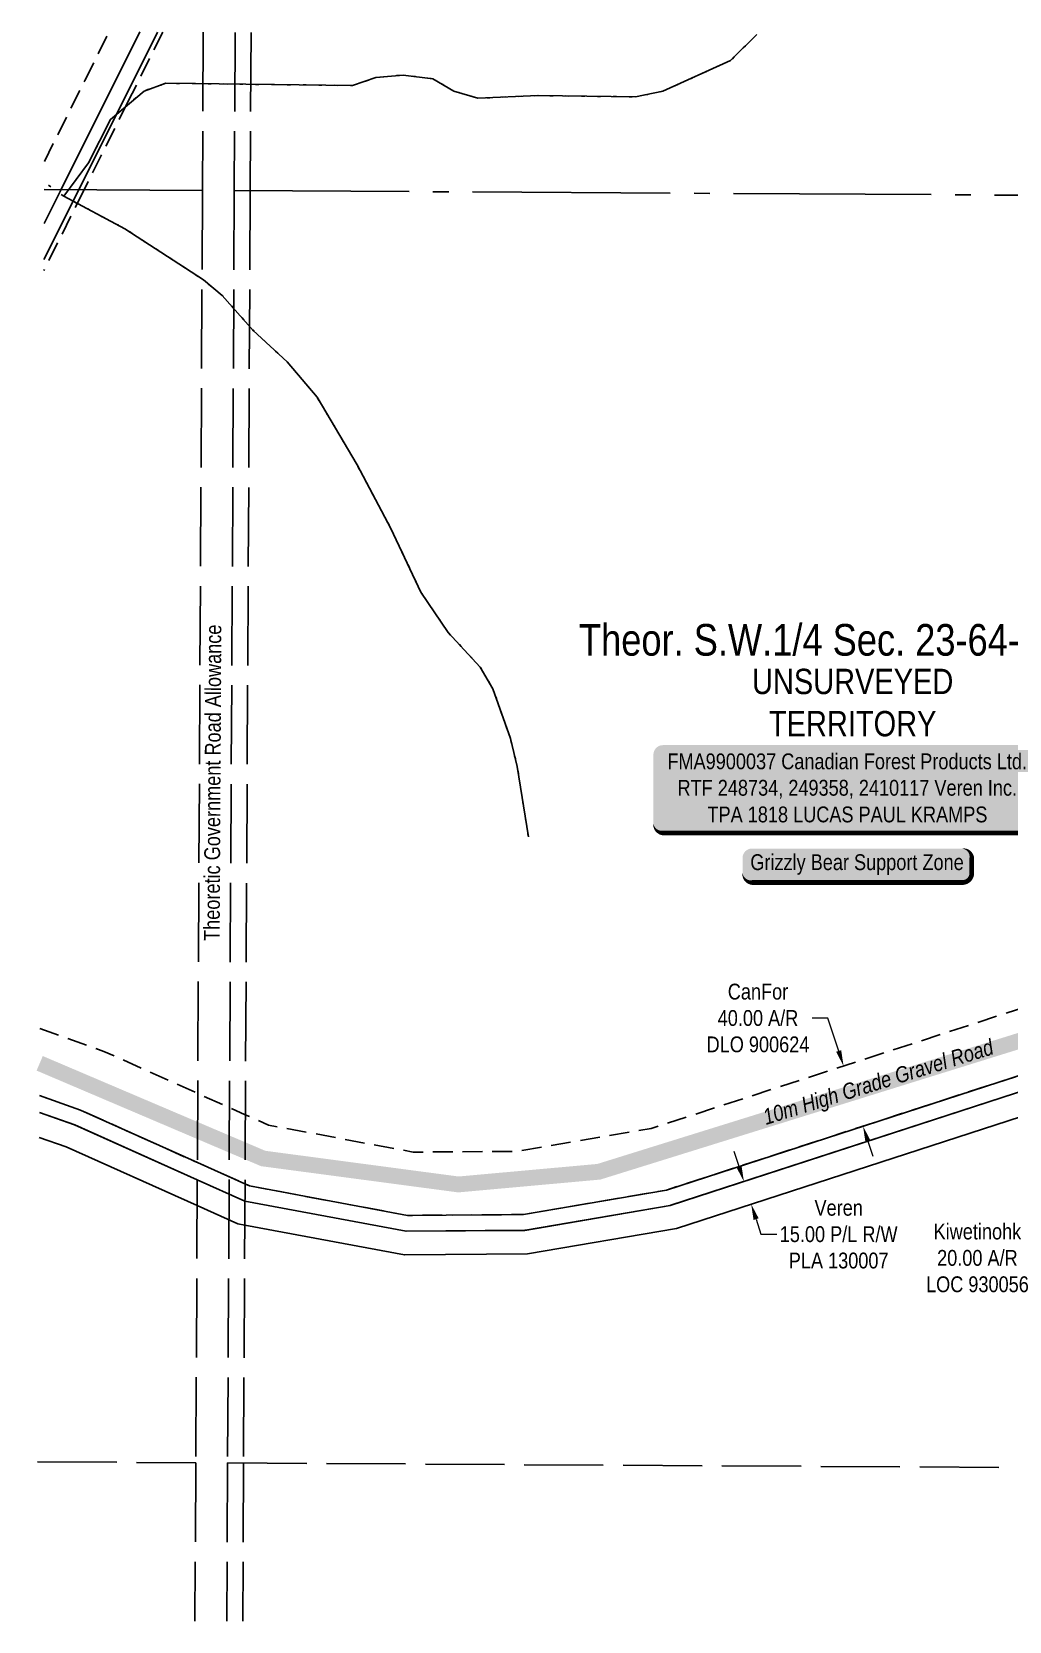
# Model space of a CAD drawing. Extents: x 473254 to 483871, y 6040471 to 6049084.
# Drawn here: x 475355 to 475973, y 6044145 to 6045149 of the extents above; entities that cross this region are included whole.
import ezdxf
from ezdxf.enums import TextEntityAlignment as Align

# ---------------------------------------------------------------- set-up
doc = ezdxf.new("R2010")
doc.units = 0
doc.header["$LTSCALE"] = 5
doc.header["$PDSIZE"] = 0.5
for name, pattern in [('foc-ACCESSROAD', [3.75, 2.5, -1.25]), ('foc-QUARTERLINE', [33, 25, -3, 2, -3]), ('foc-TOPO', [1, 0.2, -0.8]), ('foc-UNSURVEYED', [12.5, 10, -2.5]), ('foc-WHEELTRACKS', [2, 0.4, -1.6])]:
    doc.linetypes.add(name, pattern=pattern)
doc.layers.get('Defpoints').update_dxf_attribs({"color": 9})
for name, color, linetype in [('AS-ROADS', 254, 'Continuous'), ('AS-WILDLIFE-BLOCK', 131, 'Continuous'), ('C-RW', 13, 'Continuous'), ('C-SYMBOL', 7, 'Continuous'), ('F-AR', 190, 'foc-ACCESSROAD'), ('F-RW', 190, 'Continuous'), ('L-QSEC', 8, 'foc-QUARTERLINE'), ('L-ROAD-T', 7, 'Continuous'), ('L-SECLBL', 7, 'Continuous'), ('L-UNS-T', 3, 'Continuous'), ('L-USEC', 7, 'foc-UNSURVEYED'), ('T-GENERAL', 48, 'foc-TOPO'), ('T-WATER-P3', 160, 'foc-WHEELTRACKS')]:
    doc.layers.add(name, color=color, linetype=linetype)
doc.layers.add('C-RW-T', color=13, linetype='Continuous', lineweight=9)
doc.layers.add('F-AR-T', color=190, linetype='Continuous', lineweight=9)
doc.styles.add('175L', font='ARIALN.TTF', dxfattribs={"height": 20})
doc.styles.add('80', font='ARIALN.TTF', dxfattribs={"height": 10})
doc.styles.add('80CG', font='ARIALN.TTF', dxfattribs={"height": 10})
doc.styles.add('80L', font='ARIALN.TTF', dxfattribs={"height": 10})
doc.styles.add('foc-LtypeFont', font='ARIALN.TTF', dxfattribs={"height": 7.35})
doc.linetypes.add('foc-TOPO-flowdirection-NOLINE', pattern='A,0,[">",foc-LtypeFont,S=0.3,R=0,X=0,Y=-0.945],-20,[">",foc-LtypeFont,S=0.3,R=0,X=0,Y=-0.945],0', length=20)
doc.dimstyles.new('Compass 5 000', dxfattribs={"dimscale": 5, "dimtxt": 9, "dimasz": 2, "dimexe": 0.2, "dimexo": 0.0625, "dimgap": 0.5, "dimtad": 0, "dimtih": 1, "dimtoh": 1, "dimzin": 0, "dimdsep": 46, "dimtxsty": '80CG', "dimcen": 0.1, "dimse1": 1, "dimse2": 1, "dimclrd": 256, "dimclrt": 256, "dimaunit": 1, "dimadec": 4, "dimazin": 0, "dimtfac": 0.06, "dimtofl": 0, "dimtmove": 0, "dimatfit": 1, "dimfxl": 0.2, "dimtolj": 1, "dimtzin": 0, "dimlwd": -1, "dimarcsym": 0})

# ---------------------------------------------------------------- blocks, each defined once
blk = doc.blocks.new('*U382')
h = blk.add_hatch(color=255)
edge = h.paths.add_edge_path()
edge.add_line((-116.5, -28.5), (116.5, -28.5))
edge.add_arc((116.5, -22.5), 6, 270, 360)
edge.add_line((122.5, -22.5), (122.5, 21))
edge.add_arc((116.5, 21), 6, 0, 90)
edge.add_line((116.5, 27), (-116.5, 27))
edge.add_arc((-116.5, 21), 6, 90, 180)
edge.add_line((-122.5, 21), (-122.5, -22.5))
edge.add_arc((-116.5, -22.5), 6, 180, 270)
at = {"color": 44, "flags": 128}
blk.add_lwpolyline([(-116.5, -28.5, 3, 3, 0), (116.5, -28.5, 3, 3, 0.414214), (122.5, -22.5, 3, 3, 0), (122.5, 21, 3, 0, 0.414214), (116.5, 27, 0, 0, 0), (-116.5, 27, 0, 0, 0.414214), (-122.5, 21, 0, 0, 0), (-122.5, -22.5, 0, 3, 0.414214)], format="xyseb", close=True, dxfattribs=at)
at = {"color": 44, "style": '80'}
blk.add_attdef('ENTER_TEXT_001', (-36, -5), '', height=10, dxfattribs=at)
blk = doc.blocks.new('*D392')
at = {"layer": 'C-RW-T', "transparency": 16777216}
for p, q in [((475802.1, 6044431.9), (475799, 6044441.4)), ((475812.9, 6044398.6), (475816, 6044389.1)), ((475816, 6044389.1), (475826, 6044389.1))]:
    blk.add_line(p, q, dxfattribs=at)
for points in [[(475803.7, 6044432.4), (475800.5, 6044431.4), (475805.2, 6044422.4)], [(475814.5, 6044399.2), (475811.3, 6044398.1), (475809.8, 6044408.1)]]:
    blk.add_solid(points, dxfattribs=at)
at = {"layer": 'Defpoints', "color": 0, "transparency": 16777216}
for p in [(475806.9, 6044423), (475809.8, 6044408.1), (475811.5, 6044408.7)]:
    blk.add_point(p, dxfattribs=at)
at = {"layer": 'C-RW-T', "transparency": 16777216, "insert": (475865.1, 6044389.1), "char_height": 10, "attachment_point": 5, "style": '80CG'}
blk.add_mtext('\\A1;Veren\\P15.00 P/L R/W\\PPLA 130007', dxfattribs=at)
blk = doc.blocks.new('*D400')
at = {"layer": 'Defpoints', "color": 0, "transparency": 16777216}
for p in [(475851.5, 6044490), (475868.2, 6044495.4), (475863.8, 6044452)]:
    blk.add_point(p, dxfattribs=at)
at = {"layer": 'F-AR-T', "transparency": 16777216}
for p, q in [((475858.3, 6044525.7), (475848.3, 6044525.7)), ((475865.1, 6044504.9), (475858.3, 6044525.7)), ((475883.6, 6044447.9), (475886.7, 6044438.4))]:
    blk.add_line(p, q, dxfattribs=at)
for points in [[(475866.7, 6044505.4), (475863.5, 6044504.4), (475868.2, 6044495.4)], [(475885.2, 6044448.4), (475882, 6044447.4), (475880.5, 6044457.4)]]:
    blk.add_solid(points, dxfattribs=at)
at = {"layer": 'F-AR-T', "transparency": 16777216, "insert": (475814.1, 6044525.7), "char_height": 10, "attachment_point": 5, "style": '80CG'}
blk.add_mtext('\\A1;CanFor\\P40.00 A/R\\PDLO 900624', dxfattribs=at)
blk = doc.blocks.new('*D402')
at = {"layer": 'Defpoints', "color": 0, "transparency": 16777216}
for p in [(476022.6, 6044400.2), (476003, 6044396.1), (476026.3, 6044382.3)]:
    blk.add_point(p, dxfattribs=at)
at = {"layer": 'F-AR-T', "transparency": 16777216}
for p, q in [((476036.1, 6044384.3), (476045.9, 6044386.4)), ((475996.9, 6044376.2), (475987.1, 6044374.1))]:
    blk.add_line(p, q, dxfattribs=at)
for points in [[(475996.6, 6044377.8), (475997.3, 6044374.5), (476006.7, 6044378.2)], [(476035.8, 6044386), (476036.4, 6044382.7), (476026.3, 6044382.3)]]:
    blk.add_solid(points, dxfattribs=at)
at = {"layer": 'F-AR-T', "transparency": 16777216, "insert": (475952.8, 6044374.1), "char_height": 10, "attachment_point": 5, "style": '80CG'}
blk.add_mtext('\\A1;Kiwetinohk\\P20.00 A/R\\PLOC 930056', dxfattribs=at)
blk = doc.blocks.new('*U374')
h = blk.add_hatch(color=255)
edge = h.paths.add_edge_path()
edge.add_line((-66.5, -11.5), (66.5, -11.5))
edge.add_arc((66.5, -5.5), 6, 270, 360)
edge.add_line((72.5, -5.5), (72.5, 4))
edge.add_arc((66.5, 4), 6, 0, 90)
edge.add_line((66.5, 10), (-66.5, 10))
edge.add_arc((-66.5, 4), 6, 90, 180)
edge.add_line((-72.5, 4), (-72.5, -5.5))
edge.add_arc((-66.5, -5.5), 6, 180, 270)
at = {"color": 131, "flags": 128}
blk.add_lwpolyline([(-66.5, -11.5, 3, 3, 0), (66.5, -11.5, 3, 3, 0.414214), (72.5, -5.5, 3, 3, 0), (72.5, 4, 3, 0, 0.414214), (66.5, 10, 0, 0, 0), (-66.5, 10, 0, 0, 0.414214), (-72.5, 4, 0, 0, 0), (-72.5, -5.5, 0, 3, 0.414214)], format="xyseb", close=True, dxfattribs=at)
at = {"color": 131, "style": '80'}
blk.add_attdef('ENTER_TEXT_001', (-36, -5), '', height=10, dxfattribs=at)

msp = doc.modelspace()

# ---------------------------------------------------------------- linework, layer by layer
at = {"layer": 'AS-ROADS', "const_width": 9.995, "flags": 128}
msp.add_lwpolyline([(476546.715, 6044520.138), (476496.674, 6044520.666), (476448.005, 6044522.078), (476399.84, 6044523.738), (476351.836, 6044526.173), (476304.929, 6044528.239), (476259.912, 6044530.665), (476219.077, 6044532.68), (476191.639, 6044533.267), (476154.557, 6044534.433), (476102.16, 6044539.071), (476046.458, 6044532.239), (475713.48, 6044428.588), (475624.722, 6044420.575), (475501.32, 6044436.979), (475360.052, 6044497.125)], dxfattribs=at)
at = {"layer": 'C-RW'}
for points in [[(475359.889, 6044466.122), (475382.209, 6044458.203), (475459.666, 6044423.492), (475489.755, 6044410.104), (475591.77, 6044391.03), (475666.709, 6044391.592), (475667.043, 6044391.622), (475758.622, 6044407.319), (475758.982, 6044407.408), (475985.287, 6044480.915), (476004.422, 6044487.13), (476034.63, 6044496.944), (476152.664, 6044504.862), (476250.603, 6044511.757), (476251.492, 6044562.732), (476515.048, 6044554.172), (476928.756, 6044543.229)], [(478113.089, 6044515.653), (477878.958, 6044544.442), (477815.183, 6044546.694), (477619.424, 6044542.503), (477464.274, 6044512.591), (477411.201, 6044511.69), (477343.172, 6044513.862), (477065.108, 6044535.201), (476928.696, 6044533.232), (476514.754, 6044544.182), (476261.308, 6044552.413), (476260.349, 6044497.415), (476153.825, 6044489.906), (476037.501, 6044482.104), (476007.505, 6044472.359), (475988.37, 6044466.143), (475762.59, 6044392.801), (475668.379, 6044376.64), (475590.599, 6044376.019), (475489.675, 6044394.869), (475485.309, 6044395.685), (475459.58, 6044407.189), (475376.714, 6044444.243), (475359.805, 6044450.238)]]:
    msp.add_lwpolyline(points, dxfattribs=at)
at = {"layer": 'F-AR'}
for points in [[(475437.889, 6045148.831), (475415.854, 6045104.673), (475388.148, 6045049.149), (475362.695, 6044998.14)], [(475363.059, 6045067.1), (475388.593, 6045118.273), (475403.916, 6045148.979)]]:
    msp.add_lwpolyline(points, dxfattribs=at)
at = {"layer": 'F-AR', "flags": 128}
for points in [[(475360.168, 6044519.044), (475400.705, 6044504.667), (475459.954, 6044478.12), (475490.043, 6044464.638), (475504.583, 6044458.123), (475596.033, 6044441.011), (475662.25, 6044441.498), (475746.6, 6044455.938), (476025.056, 6044546.381), (476143.581, 6044554.353), (476148.588, 6044554.56), (476183.806, 6044557.031), (476261.308, 6044552.413), (476514.754, 6044544.182), (476928.696, 6044533.232), (477065.108, 6044535.201), (477343.172, 6044513.862), (477411.201, 6044511.69), (477464.274, 6044512.591), (477619.424, 6044542.503), (477815.183, 6044546.694), (477878.958, 6044544.442), (478113.089, 6044515.653), (478338.439, 6044428.324), (478367.444, 6044420.212), (478479.566, 6044400.446), (478853.957, 6044364.56), (478876.251, 6044362.423), (479004.406, 6044356.061), (479139.039, 6044348.004), (479558.838, 6044337.336), (479612.179, 6044335.981), (479658.84, 6044337.358)], [(479658.613, 6044297.354), (479612.273, 6044295.987), (479558.611, 6044297.35), (479137.351, 6044308.054), (479002.25, 6044316.139), (478888.76, 6044321.062), (478850.143, 6044324.763), (478474.18, 6044360.8), (478358.568, 6044381.181), (478325.803, 6044390.345), (478103.277, 6044476.579), (477875.806, 6044504.549), (477814.905, 6044506.7), (477623.666, 6044502.606), (477468.429, 6044472.677), (477410.902, 6044471.7), (477341.004, 6044473.932), (477063.864, 6044495.2), (476928.456, 6044493.246), (476513.576, 6044504.22), (476260.01, 6044512.455), (476184.533, 6044517.017), (476151.845, 6044514.824), (476146.858, 6044514.49), (476133.208, 6044513.574), (476032.723, 6044506.833), (476002.368, 6044496.973), (475983.233, 6044490.758), (475756.223, 6044417.027), (475665.822, 6044401.547), (475592.499, 6044401.002), (475492.596, 6044419.69), (475489.812, 6044420.937), (475459.723, 6044434.418), (475385.845, 6044467.518), (475359.944, 6044476.704)]]:
    msp.add_lwpolyline(points, dxfattribs=at)
at = {"layer": 'F-RW'}
for points in [[(476099.967, 6045145.936), (476104.969, 6045085.095), (476108.266, 6045044.963), (476130.509, 6044774.365), (476134.252, 6044728.832), (476148.588, 6044554.56), (476151.845, 6044514.824), (476151.918, 6044513.938), (476152, 6044512.931), (476152.664, 6044504.862), (476034.63, 6044496.944), (476004.422, 6044487.132), (475985.287, 6044480.917), (475758.623, 6044407.298), (475666.709, 6044391.558), (475591.609, 6044391), (475489.755, 6044410.053), (475459.666, 6044423.492), (475382.126, 6044458.233), (475359.889, 6044466.12)], [(475359.944, 6044476.704), (475385.845, 6044467.518), (475459.723, 6044434.418), (475489.812, 6044420.937), (475492.596, 6044419.69), (475592.499, 6044401.002), (475665.822, 6044401.547), (475756.223, 6044417.027), (475983.233, 6044490.758), (476002.368, 6044496.973), (476032.723, 6044506.833), (476133.208, 6044513.574), (476146.858, 6044514.49), (476143.581, 6044554.353), (476128.432, 6044738.649), (476124.689, 6044784.179), (476103.249, 6045044.993), (476094.95, 6045145.958)], [(475434.495, 6045148.845), (475384.754, 6045049.168), (475362.731, 6045005.036)], [(475362.851, 6045027.792), (475373.55, 6045049.233), (475423.283, 6045148.894)]]:
    msp.add_lwpolyline(points, dxfattribs=at)
at = {"layer": 'L-QSEC'}
for p, q in [((475362.965, 6045049.301), (475462.964, 6045048.719)), ((476253.651, 6045044.141), (475483.08, 6045048.618))]:
    msp.add_line(p, q, dxfattribs=at)
at = {"layer": 'L-USEC'}
for p, q in [((475463.491, 6045148.719), (475462.964, 6045048.719)), ((475483.608, 6045148.631), (475483.08, 6045048.612)), ((475493.671, 6045148.587), (475493.143, 6045048.559)), ((475462.964, 6045048.719), (475458.723, 6044244.692)), ((475483.08, 6045048.612), (475478.839, 6044244.586)), ((475493.143, 6045048.559), (475488.902, 6044244.533)), ((475358.724, 6044245.275), (475458.723, 6044244.692)), ((475458.723, 6044244.692), (475458.195, 6044144.694)), ((475478.839, 6044244.586), (475478.312, 6044144.613)), ((475478.839, 6044244.575), (476284.172, 6044239.897)), ((475488.902, 6044244.533), (475488.375, 6044144.573))]:
    msp.add_line(p, q, dxfattribs=at)
at = {"layer": 'T-WATER-P3', "flags": 128}
for points in [[(475813.312, 6045147.189), (475796.713, 6045130.736), (475753.965, 6045111.424), (475736.581, 6045107.825), (475675.164, 6045108.663), (475636.929, 6045107.013), (475621.842, 6045111.524), (475608.459, 6045119.355), (475589.838, 6045121.67), (475572.563, 6045120.051), (475557.786, 6045115.007), (475439.868, 6045116.441), (475425.996, 6045111.555), (475404.903, 6045093.637), (475390.906, 6045066.12), (475375.271, 6045045.049)], [(475375.271, 6045045.049), (475363.22, 6045053.765), (475362.989, 6045053.856)], [(475375.271, 6045045.049), (475363.22, 6045053.765), (475362.989, 6045053.856)], [(475668.935, 6044640.251), (475661.962, 6044684.611), (475657.589, 6044702.491), (475646.575, 6044733.74), (475638.557, 6044747.386), (475618.25, 6044769.436), (475601.028, 6044794.833), (475582.063, 6044835.102), (475560.694, 6044875.251), (475535.423, 6044918.076), (475516.387, 6044940.455), (475495.065, 6044960.248), (475475.482, 6044982.4), (475463.527, 6044992.179), (475413.98, 6045024.488), (475375.271, 6045045.049)]]:
    msp.add_lwpolyline(points, dxfattribs=at)
at = {"layer": 'T-WATER-P3', "linetype": 'foc-TOPO-flowdirection-NOLINE', "flags": 128}
for points in [[(475813.312, 6045147.189), (475796.713, 6045130.736), (475753.965, 6045111.424), (475736.581, 6045107.825), (475675.164, 6045108.663), (475636.929, 6045107.013), (475621.842, 6045111.524), (475608.459, 6045119.355), (475589.838, 6045121.67), (475572.563, 6045120.051), (475557.786, 6045115.007), (475439.868, 6045116.441), (475425.996, 6045111.555), (475404.903, 6045093.637), (475390.906, 6045066.12), (475375.271, 6045045.049)], [(475668.935, 6044640.251), (475661.962, 6044684.611), (475657.589, 6044702.491), (475646.575, 6044733.74), (475638.557, 6044747.386), (475618.25, 6044769.436), (475601.028, 6044794.833), (475582.063, 6044835.102), (475560.694, 6044875.251), (475535.423, 6044918.076), (475516.387, 6044940.455), (475495.065, 6044960.248), (475475.482, 6044982.4), (475463.527, 6044992.179), (475413.98, 6045024.488), (475375.271, 6045045.049)]]:
    msp.add_lwpolyline(points, dxfattribs=at)

# ---------------------------------------------------------------- block references
at = {"layer": 'AS-WILDLIFE-BLOCK'}
ref = msp.add_blockref('*U374', (475876.781, 6044622.857), dxfattribs=dict(at, xscale=0.999473000000011, yscale=0.999473000000011, zscale=0.999473000000011))
ref.add_attrib('ENTER_TEXT_001', 'Grizzly Bear Support Zone', (475809.252, 6044619.24), dxfattribs={"layer": '0', "color": 131, "height": 9.99473, "style": '80'})
at = {"layer": 'L-SECLBL'}
ref = msp.add_blockref('*U382', (475870.497, 6044671.185), dxfattribs=at)
ref.add_attrib('ENTER_TEXT_001', 'FMA9900037 Canadian Forest Products Ltd.', (475756.831, 6044682.957), dxfattribs={"layer": '0', "color": 44, "height": 10, "style": '80'})
ref.add_attrib('ENTER_TEXT_002', 'RTF 248734, 249358, 2410117 Veren Inc.', (475763.222, 6044666.249), dxfattribs={"layer": '0', "color": 44, "height": 10, "style": '80'})
ref.add_attrib('ENTER_TEXT_003', 'TPA 1818 LUCAS PAUL KRAMPS', (475782.162, 6044649.405), dxfattribs={"layer": '0', "color": 44, "height": 10, "style": '80'})

# ---------------------------------------------------------------- texts
at = {"layer": 'C-SYMBOL', "color": 3, "style": '175L'}
msp.add_text('Theor. S.W.1/4 Sec. 23-64-23-W.5M.', height=19.9895, dxfattribs=at).set_placement((475889.92, 6044748.746), align=Align.BOTTOM_CENTER)
at = {"layer": 'L-ROAD-T', "style": '80L'}
msp.add_text('Theoretic Government Road Allowance', height=10, rotation=89.697783, dxfattribs=at).set_placement((475469.334, 6044674.423), align=Align.MIDDLE_CENTER)
at = {"layer": 'L-UNS-T', "color": 3, "insert": (475873.953, 6044724.993), "char_height": 16, "attachment_point": 5, "style": '80L'}
msp.add_mtext_dynamic_manual_height_columns('UNSURVEYED TERRITORY', width=126.41375, gutter_width=47.5, heights=[0], dxfattribs=at)
at = {"layer": 'T-GENERAL', "insert": (475816.221, 6044467.706), "char_height": 9.9947, "attachment_point": 1, "rotation": 17.290632, "style": '80L'}
msp.add_mtext_dynamic_manual_height_columns('{\\fArial Narrow|b0|i1|c0|p34;10m High Grade Gravel Road}', width=152.1271, gutter_width=49.947, heights=[0], dxfattribs=at)

# ---------------------------------------------------------------- dimensions: what is measured, and where the dimension line sits
at = {"layer": 'C-RW-T'}
dim = msp.add_aligned_dim(p1=(475806.885, 6044422.968), p2=(475811.521, 6044408.696), distance=-1.772, text='Veren\\P15.00 P/L R/W\\PPLA 130007', dimstyle='Compass 5 000', dxfattribs=at)
dim.commit()
dim.dimension.update_dxf_attribs({"geometry": '*D392', "text_midpoint": (475865.101, 6044389.127)})
at = {"layer": 'F-AR-T'}
for base, p1, p2, angle, text, picture, middle in [((475868.156, 6044495.42), (475863.821, 6044451.974), (475851.47, 6044490), 107.993885, 'CanFor\\P40.00 A/R\\PDLO 900624', '*D400', (475814.066, 6044525.653)), ((476026.307, 6044382.29), (476002.993, 6044396.066), (476022.578, 6044400.154), 11.790874, 'Kiwetinohk\\P20.00 A/R\\PLOC 930056', '*D402', (475952.843, 6044374.115))]:
    dim = msp.add_linear_dim(base=base, p1=p1, p2=p2, angle=angle, text=text, dimstyle='Compass 5 000', dxfattribs=at)
    dim.commit()
    dim.dimension.update_dxf_attribs({"geometry": picture, "text_midpoint": middle, "dimtype": 161})

doc.saveas('drawing.dxf')
